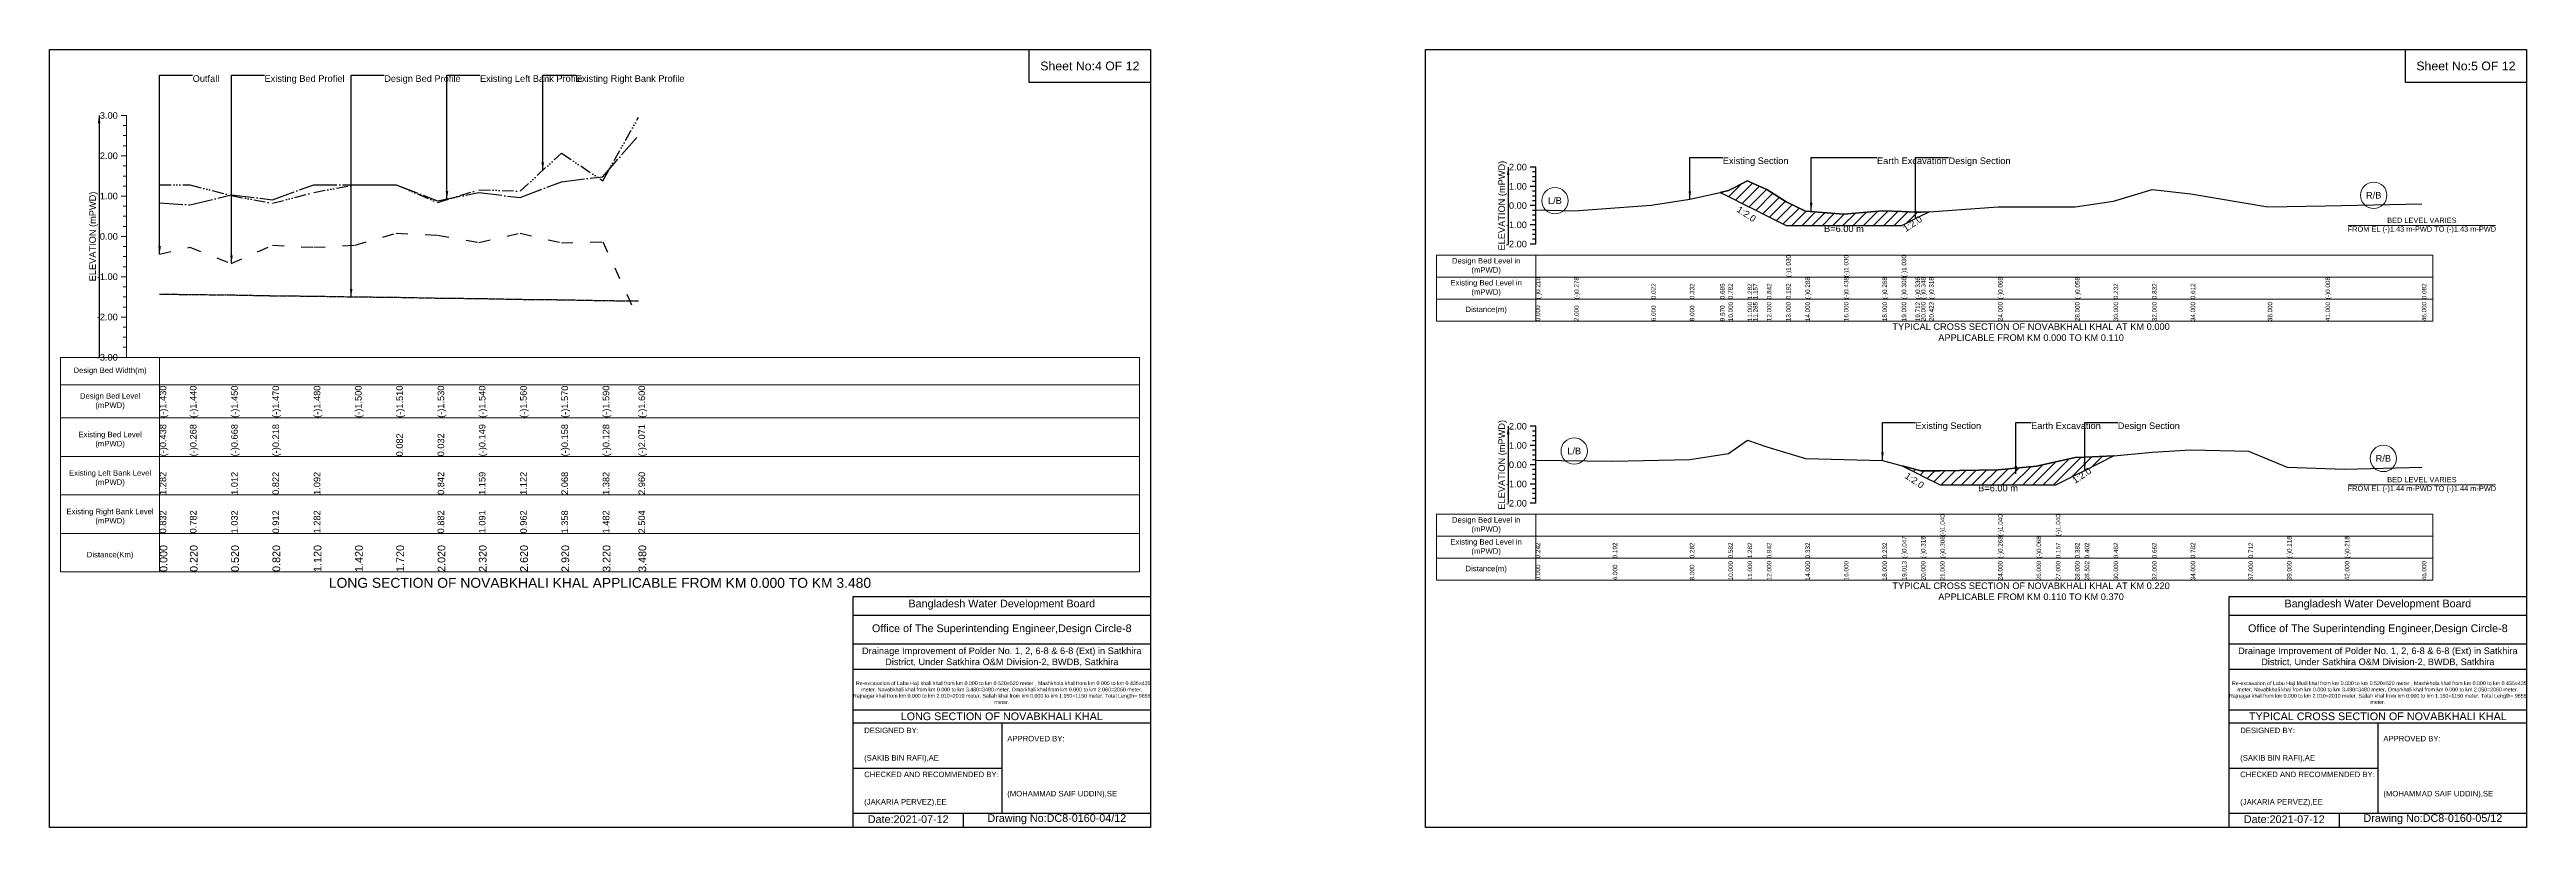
# Model space of a CAD drawing. Header units: inches. Extents: x 91000 to 648000, y -5656 to 141.
# Drawn here: x 280000 to 298000, y -5656 to 0 of the extents above; entities that cross this region are included whole.
import ezdxf

# ---------------------------------------------------------------- set-up
doc = ezdxf.new("R2010")
doc.units = ezdxf.units.IN
doc.header["$LTSCALE"] = 7
doc.header["$MEASUREMENT"] = 0
for name, pattern in [('ACAD_ISO03W100', [30, 12, -18]), ('ACAD_ISO04W100', [30, 24, -3, 0, -3]), ('ACAD_ISO14W100', [24, 12, -3, 0, -3, 0, -3, 0, -3]), ('CENTER', [2, 1.25, -0.25, 0.25, -0.25])]:
    doc.linetypes.add(name, pattern=pattern)
for name, color, linetype, lineweight in [('Cross section Data Border', 7, 'Continuous', 9), ('Cross Section Labels', 7, 'Continuous', 9), ('Design Bed Level Long Section', 7, 'CENTER', 25), ('Existing Bed Level for Long Section', 7, 'ACAD_ISO03W100', 25), ('Existing Left Bank of Long section', 7, 'ACAD_ISO04W100', 25), ('Existing Right Bank of Long Section', 7, 'ACAD_ISO14W100', 25), ('Existing_Bed_Level for Xsection', 7, 'Continuous', 25), ('Long Section Border', 7, 'Continuous', 9), ('Long Section Labels', 7, 'Continuous', 9), ('Vscale for Long Section', 7, 'Continuous', 9)]:
    doc.layers.add(name, color=color, linetype=linetype, lineweight=lineweight)
doc.styles.get("Standard").update_dxf_attribs({"font": 'arial.ttf'})
doc.dimstyles.get("Standard").update_dxf_attribs({"dimtxt": 0.18, "dimasz": 0.18, "dimexe": 0.18, "dimexo": 0.0625, "dimgap": 0.09, "dimtad": 0, "dimtih": 1, "dimtoh": 1, "dimdec": 4, "dimzin": 0, "dimdsep": 46, "dimtxsty": 'Standard', "dimcen": 0.09, "dimadec": 0, "dimazin": 0, "dimtfac": 1, "dimtdec": 4, "dimtofl": 0, "dimtmove": 0, "dimatfit": 3, "dimfxl": 1, "dimtolj": 1, "dimtzin": 0, "dimarcsym": 0})

msp = doc.modelspace()

# ---------------------------------------------------------------- hatches: boundary and pattern name
at = {"layer": 'Existing_Bed_Level for Xsection'}
h = msp.add_hatch(dxfattribs=at)
h.set_pattern_fill('ANSI31', color=256, scale=420, style=0)
h.paths.add_polyline_path([(292140, -1039), (292200, -1069), (292340, -1139), (292380, -1159), (292480, -1209), (292620, -1279), (292760, -1279), (293040, -1279), (293320, -1279), (293460, -1279), (293560, -1229), (293600, -1209), (293659, -1179), (293600, -1183), (293560, -1182), (293460, -1178), (293320, -1172), (293040, -1196), (292760, -1175), (292620, -1108), (292480, -1017), (292380, -973), (292340, -955), (292200, -1025)])
h = msp.add_hatch(dxfattribs=at)
h.set_pattern_fill('ANSI31', color=256, scale=420, style=0)
h.paths.add_polyline_path([(293462, -3026), (293600, -3095), (293601, -3096), (293740, -3165), (294160, -3165), (294440, -3165), (294580, -3165), (294720, -3095), (294790, -3060), (295000, -2955), (295001, -2955), (295000, -2955), (294790, -2963), (294720, -2966), (294580, -2998), (294440, -3029), (294160, -3057), (293740, -3062), (293601, -3064), (293600, -3064)])

# ---------------------------------------------------------------- linework, layer by layer
for points in [[(280000, 0), (288000, 0), (288000, -5656), (280000, -5656)], [(287120, 0), (288000, 0), (288000, -240), (287120, -240)], [(290000, 0), (298000, 0), (298000, -5656), (290000, -5656)], [(297120, 0), (298000, 0), (298000, -240), (297120, -240)]]:
    msp.add_lwpolyline(points, close=True)
for points in [[(285840, -5656), (285840, -3976), (288000, -3976)], [(285840, -4112), (288000, -4112)], [(295840, -5656), (295840, -3976), (298000, -3976)], [(295840, -4112), (298000, -4112)], [(285840, -4320), (288000, -4320)], [(295840, -4320), (298000, -4320)], [(285840, -4504), (288000, -4504)], [(295840, -4504), (298000, -4504)], [(285840, -4800), (288000, -4800)], [(295840, -4800), (298000, -4800)], [(285840, -4896), (288000, -4896)], [(286920, -4896), (286920, -5552)], [(295840, -4896), (298000, -4896)], [(296920, -4896), (296920, -5552)], [(285840, -5224), (286920, -5224)], [(295840, -5224), (296920, -5224)], [(285840, -5552), (288000, -5552)], [(286640, -5552), (286640, -5656)], [(295840, -5552), (298000, -5552)], [(296640, -5552), (296640, -5656)]]:
    msp.add_lwpolyline(points)
at = {"layer": 'Cross section Data Border'}
for points in [[(290080, -1495), (297320, -1495), (297320, -1975), (290080, -1975)], [(290080, -3379), (297320, -3379), (297320, -3859), (290080, -3859)]]:
    msp.add_lwpolyline(points, close=True, dxfattribs=at)
for points in [[(290800, -1495), (290800, -1975)], [(290080, -1655), (297320, -1655)], [(290080, -1815), (297320, -1815)], [(290800, -3379), (290800, -3859)], [(290080, -3539), (297320, -3539)], [(290080, -3699), (297320, -3699)]]:
    msp.add_lwpolyline(points, dxfattribs=at)
at = {"layer": 'Cross Section Labels'}
for points in [[(296704, -1279), (297776, -1279)], [(296704, -3165), (297776, -3165)]]:
    msp.add_lwpolyline(points, dxfattribs=at)
for centre in [(290940, -1099), (296890, -1060), (291080, -2919), (296960, -2973)]:
    msp.add_circle(centre, 96, dxfattribs=at)
at = {"layer": 'Design Bed Level Long Section'}
msp.add_lwpolyline([(280800, -1778), (281020, -1781), (281320, -1784), (281620, -1790), (281920, -1793), (282220, -1798), (282520, -1801), (282820, -1807), (283120, -1810), (283420, -1816), (283720, -1819), (284020, -1825), (284280, -1828)], dxfattribs=at)
at = {"layer": 'Existing Bed Level for Long Section'}
msp.add_lwpolyline([(280800, -1487), (281020, -1438), (281320, -1555), (281620, -1423), (281920, -1438), (282220, -1423), (282520, -1335), (282820, -1350), (283120, -1403), (283420, -1335), (283720, -1405), (284020, -1397), (284280, -1966)], dxfattribs=at)
at = {"layer": 'Existing Left Bank of Long section'}
msp.add_lwpolyline([(280800, -1115), (281020, -1130), (281320, -1057), (281620, -1092), (281920, -983), (282220, -983), (282520, -983), (282820, -1101), (283120, -1039), (283420, -1077), (283720, -961), (284020, -925), (284280, -625)], dxfattribs=at)
at = {"layer": 'Existing Right Bank of Long Section'}
msp.add_lwpolyline([(280800, -983), (281020, -983), (281320, -1062), (281620, -1118), (281920, -1039), (282220, -983), (282520, -983), (282820, -1112), (283120, -1019), (283420, -1030), (283720, -753), (284020, -954), (284280, -492)], dxfattribs=at)
at = {"layer": 'Existing_Bed_Level for Xsection'}
for points in [[(290800, -855), (290760, -855)], [(290800, -890), (290776, -890)], [(290800, -1415), (290800, -1275), (290800, -1135), (290800, -995), (290800, -855)], [(290800, -995), (290760, -995)], [(290800, -925), (290776, -925)], [(290800, -960), (290776, -960)], [(290800, -1030), (290776, -1030)], [(290800, -1065), (290776, -1065)], [(290800, -1165), (291080, -1174), (291640, -1132), (291920, -1088), (292140, -1039), (292200, -1025), (292340, -955), (292380, -973), (292480, -1017), (292620, -1108), (292620, -1108), (292760, -1175), (293040, -1196), (293040, -1196), (293320, -1172), (293460, -1178), (293460, -1178), (293560, -1182), (293600, -1183), (293659, -1179), (294160, -1144), (294720, -1143), (295000, -1102), (295280, -1018), (295560, -1049), (296120, -1144), (296540, -1136), (297240, -1123)], [(290800, -1135), (290760, -1135)], [(290800, -1100), (290776, -1100)], [(290800, -1170), (290776, -1170)], [(290800, -1205), (290776, -1205)], [(290800, -1240), (290776, -1240)], [(290800, -1275), (290760, -1275)], [(290800, -1415), (290760, -1415)], [(290800, -1310), (290776, -1310)], [(290800, -1345), (290776, -1345)], [(290800, -1380), (290776, -1380)], [(290800, -2739), (290760, -2739)], [(290800, -2879), (290760, -2879)], [(290800, -2774), (290776, -2774)], [(290800, -2809), (290776, -2809)], [(290800, -2844), (290776, -2844)], [(290800, -3299), (290800, -3159), (290800, -3019), (290800, -2879), (290800, -2739)], [(290800, -2986), (291360, -2993), (291920, -2980), (292200, -2938), (292340, -2840), (292480, -2888), (292760, -2973), (293040, -2980), (293320, -2987), (293462, -3026), (293600, -3064), (293601, -3064), (293740, -3062), (293740, -3062), (294160, -3057), (294160, -3057), (294440, -3029), (294580, -2998), (294580, -2998), (294720, -2966), (294790, -2963), (295000, -2955), (295001, -2955), (295280, -2927), (295560, -2910), (295980, -2920), (296260, -3036), (296680, -3050), (297240, -3036)], [(290800, -3019), (290760, -3019)], [(290800, -2914), (290776, -2914)], [(290800, -2949), (290776, -2949)], [(290800, -2984), (290776, -2984)], [(290800, -3054), (290776, -3054)], [(290800, -3159), (290760, -3159)], [(290800, -3089), (290776, -3089)], [(290800, -3124), (290776, -3124)], [(290800, -3194), (290776, -3194)], [(290800, -3229), (290776, -3229)], [(290800, -3299), (290760, -3299)], [(290800, -3264), (290776, -3264)]]:
    msp.add_lwpolyline(points, dxfattribs=at)
for points in [[(292140, -1039), (292140, -1039), (292200, -1069), (292340, -1139), (292380, -1159), (292480, -1209), (292620, -1279), (292620, -1279), (292760, -1279), (293040, -1279), (293040, -1279), (293320, -1279), (293460, -1279), (293460, -1279), (293560, -1229), (293600, -1209), (293659, -1179), (293600, -1183), (293560, -1182), (293460, -1178), (293460, -1178), (293320, -1172), (293040, -1196), (293040, -1196), (292760, -1175), (292620, -1108), (292620, -1108), (292480, -1017), (292380, -973), (292340, -955), (292200, -1025), (292140, -1039)], [(293462, -3026), (293600, -3095), (293601, -3096), (293740, -3165), (293740, -3165), (294160, -3165), (294160, -3165), (294440, -3165), (294580, -3165), (294580, -3165), (294720, -3095), (294790, -3060), (295000, -2955), (295001, -2955), (295001, -2955), (295001, -2955), (295000, -2955), (294790, -2963), (294720, -2966), (294580, -2998), (294580, -2998), (294440, -3029), (294160, -3057), (294160, -3057), (293740, -3062), (293740, -3062), (293601, -3064), (293600, -3064)]]:
    msp.add_lwpolyline(points, close=True, dxfattribs=at)
at = {"layer": 'Long Section Border'}
msp.add_lwpolyline([(280080, -2238), (287920, -2238), (287920, -3798), (280080, -3798)], close=True, dxfattribs=at)
for points in [[(280800, -2238), (280800, -3798)], [(280080, -2438), (287920, -2438)], [(280080, -2678), (287920, -2678)], [(280080, -2958), (287920, -2958)], [(280080, -3238), (287920, -3238)], [(280080, -3518), (287920, -3518)]]:
    msp.add_lwpolyline(points, dxfattribs=at)
at = {"layer": 'Vscale for Long Section'}
for points in [[(280560, -480), (280520, -480)], [(280560, -2238), (280560, -1945), (280560, -1652), (280560, -1359), (280560, -1066), (280560, -773), (280560, -480)], [(280560, -553), (280536, -553)], [(280560, -626), (280536, -626)], [(280560, -700), (280536, -700)], [(280560, -773), (280520, -773)], [(280560, -846), (280536, -846)], [(280560, -1066), (280520, -1066)], [(280560, -920), (280536, -920)], [(280560, -993), (280536, -993)], [(280560, -1139), (280536, -1139)], [(280560, -1212), (280536, -1212)], [(280560, -1359), (280520, -1359)], [(280560, -1286), (280536, -1286)], [(280560, -1432), (280536, -1432)], [(280560, -1506), (280536, -1506)], [(280560, -1579), (280536, -1579)], [(280560, -1652), (280520, -1652)], [(280560, -1725), (280536, -1725)], [(280560, -1798), (280536, -1798)], [(280560, -1945), (280520, -1945)], [(280560, -1872), (280536, -1872)], [(280560, -2018), (280536, -2018)], [(280560, -2092), (280536, -2092)], [(280560, -2238), (280520, -2238)], [(280560, -2165), (280536, -2165)]]:
    msp.add_lwpolyline(points, dxfattribs=at)

# ---------------------------------------------------------------- texts
at = {"attachment_point": 5}
for s, insert, char_height in [('Sheet No:4 OF 12', (287560, -120), 64), ('Sheet No:5 OF 12', (297560, -120), 64), ('Bangladesh Water Development Board', (286920, -4036), 56), ('Bangladesh Water Development Board', (296920, -4036), 56), ('Office of The Superintending Engineer,Design Circle-8', (286920, -4216), 56), ('Office of The Superintending Engineer,Design Circle-8', (296920, -4216), 56)]:
    msp.add_mtext(s, dxfattribs=dict(at, insert=insert, char_height=char_height))
for s, insert, char_height, width, attachment_point in [('Drainage Improvement of Polder No. 1, 2, 6-8 & 6-8 (Ext) in Satkhira District, Under Satkhira O&M Division-2, BWDB, Satkhira', (286920, -4416), 48, 2240, 5), ('Drainage Improvement of Polder No. 1, 2, 6-8 & 6-8 (Ext) in Satkhira District, Under Satkhira O&M Division-2, BWDB, Satkhira', (296920, -4416), 48, 2240, 5), ('  Re-excavation of Labu Haji khali khal from km 0.000 to km 0.520=520 meter , Mashkhola khal from km 0.000 to km 0.435=435 meter, Novabkhali khal from km 0.000 to km 3.480=3480 meter, Omarkhali khal from km 0.000 to km 2.060=2060 meter, Rajnagar khal from km 0.000 to km 2.010=2010 meter, Sallah khal from km 0.000 to km 1.150=1150 meter, Total Length= 9655 meter. ', (286920, -4676), 27.415, 2160, 5), ('  Re-excavation of Labu Haji khali khal from km 0.000 to km 0.520=520 meter , Mashkhola khal from km 0.000 to km 0.435=435 meter, Novabkhali khal from km 0.000 to km 3.480=3480 meter, Omarkhali khal from km 0.000 to km 2.060=2060 meter, Rajnagar khal from km 0.000 to km 2.010=2010 meter, Sallah khal from km 0.000 to km 1.150=1150 meter, Total Length= 9655 meter. ', (296920, -4676), 27.415, 2160, 5), ('LONG SECTION OF NOVABKHALI KHAL', (286920, -4848), 56, 2240, 5), ('TYPICAL CROSS SECTION OF NOVABKHALI KHAL', (296920, -4848), 56, 2240, 5), ('DESIGNED BY:^J^J^J(SAKIB BIN RAFI),AE', (285920, -5056), 40, 1120, 4), ('APPROVED BY:^J^J^J^J^J^J(MOHAMMAD SAIF UDDIN),SE', (286960, -5216), 40, 1120, 4), ('DESIGNED BY:^J^J^J(SAKIB BIN RAFI),AE', (295920, -5056), 40, 1120, 4), ('APPROVED BY:^J^J^J^J^J^J(MOHAMMAD SAIF UDDIN),SE', (296960, -5216), 40, 1120, 4), ('CHECKED AND RECOMMENDED BY:^J^J^J(JAKARIA PERVEZ),EE', (285920, -5376), 40, 1120, 4), ('CHECKED AND RECOMMENDED BY:^J^J^J(JAKARIA PERVEZ),EE', (295920, -5376), 40, 1120, 4), ('Date:2021-07-12', (286240, -5596), 56, 1120, 5), ('Drawing No:DC8-0160-04/12', (287320, -5596), 56, 1760, 5), ('Date:2021-07-12', (296240, -5596), 56, 1120, 5), ('Drawing No:DC8-0160-05/12', (297320, -5596), 56, 1760, 5)]:
    msp.add_mtext(s, dxfattribs=dict(insert=insert, char_height=char_height, width=width, attachment_point=attachment_point))
at = {"layer": 'Cross section Data Border', "char_height": 40, "width": 640, "attachment_point": 5}
for s, insert in [('Design Bed Level in (mPWD)', (290440, -1575)), ('Existing Bed Level in (mPWD)', (290440, -1735)), ('Distance(m)', (290440, -1895)), ('Design Bed Level in (mPWD)', (290440, -3459)), ('Existing Bed Level in (mPWD)', (290440, -3619)), ('Distance(m)', (290440, -3779))]:
    msp.add_mtext(s, dxfattribs=dict(at, insert=insert))
at = {"layer": 'Cross Section Labels'}
for s, insert, char_height, attachment_point in [('Existing Section', (292160, -785), 48, 1), ('Earth Excavation', (293280, -785), 48, 1), ('Design Section', (293800, -785), 48, 1), ('L/B', (290940, -1099), 48, 5), ('R/B', (296890, -1060), 48, 5), ('BED LEVEL VARIES ^JFROM EL (-)1.43 m-PWD TO (-)1.43 m-PWD', (297240, -1279), 38.4, 5), ('B=6.00 m', (293040, -1279), 48, 2), ('TYPICAL CROSS SECTION OF NOVABKHALI KHAL AT KM 0.000^JAPPLICABLE FROM KM 0.000 TO KM 0.110', (294400, -2055), 48, 5), ('Existing Section', (293560, -2711), 48, 1), ('Earth Excavation', (294400, -2711), 48, 1), ('Design Section', (295030, -2711), 48, 1), ('L/B', (291080, -2919), 48, 5), ('R/B', (296960, -2973), 48, 5), ('B=6.00 m', (294160, -3165), 48, 2), ('BED LEVEL VARIES ^JFROM EL (-)1.44 m-PWD TO (-)1.44 m-PWD', (297240, -3165), 38.4, 5), ('TYPICAL CROSS SECTION OF NOVABKHALI KHAL AT KM 0.220^JAPPLICABLE FROM KM 0.110 TO KM 0.370', (294400, -3939), 48, 5)]:
    msp.add_mtext(s, dxfattribs=dict(at, insert=insert, char_height=char_height, attachment_point=attachment_point))
at = {"layer": 'Cross Section Labels', "char_height": 48, "attachment_point": 2}
for insert, rotation in [((292345, -1176), 326.3099), ((293525, -1247), 33.6901), ((294755, -3077), 33.6901), ((293566, -3113), 326.3099)]:
    msp.add_mtext('1:2.0', dxfattribs=dict(at, insert=insert, rotation=rotation))
at = {"layer": 'Existing_Bed_Level for Xsection', "rotation": 90}
for s, insert, char_height, attachment_point in [('ELEVATION (mPWD)', (290560, -1135), 48, 5), ('(-)1.030', (292620, -1655), 32.8, 1), ('(-)1.030', (293040, -1655), 32.8, 1), ('(-)1.030', (293460, -1655), 32.8, 1), ('(-)0.218', (290800, -1815), 32.8, 1), ('(-)0.278', (291080, -1815), 32.8, 1), ('0.022', (291640, -1815), 32.8, 1), ('0.332', (291920, -1815), 32.8, 1), ('0.685', (292140, -1815), 32.8, 1), ('0.782', (292200, -1815), 32.8, 1), ('1.282', (292340, -1815), 32.8, 1), ('1.157', (292380, -1815), 32.8, 1), ('0.842', (292480, -1815), 32.8, 1), ('0.192', (292620, -1815), 32.8, 1), ('(-)0.288', (292760, -1815), 32.8, 1), ('(-)0.438', (293040, -1815), 32.8, 1), ('(-)0.268', (293320, -1815), 32.8, 1), ('(-)0.308', (293460, -1815), 32.8, 1), ('(-)0.336', (293560, -1815), 32.8, 1), ('(-)0.348', (293600, -1815), 32.8, 1), ('(-)0.318', (293659, -1815), 32.8, 1), ('(-)0.068', (294160, -1815), 32.8, 1), ('(-)0.058', (294720, -1815), 32.8, 1), ('0.232', (295000, -1815), 32.8, 1), ('0.832', (295280, -1815), 32.8, 1), ('0.612', (295560, -1815), 32.8, 1), ('(-)0.008', (296540, -1815), 32.8, 1), ('0.082', (297240, -1815), 32.8, 1), ('0.000', (290800, -1975), 32.8, 1), ('2.000', (291080, -1975), 32.8, 1), ('6.000', (291640, -1975), 32.8, 1), ('8.000', (291920, -1975), 32.8, 1), ('9.570', (292140, -1975), 32.8, 1), ('10.000', (292200, -1975), 32.8, 1), ('11.000', (292340, -1975), 32.8, 1), ('11.285', (292380, -1975), 32.8, 1), ('12.000', (292480, -1975), 32.8, 1), ('13.000', (292620, -1975), 32.8, 1), ('14.000', (292760, -1975), 32.8, 1), ('16.000', (293040, -1975), 32.8, 1), ('18.000', (293320, -1975), 32.8, 1), ('19.000', (293460, -1975), 32.8, 1), ('19.712', (293560, -1975), 32.8, 1), ('20.000', (293600, -1975), 32.8, 1), ('20.423', (293659, -1975), 32.8, 1), ('24.000', (294160, -1975), 32.8, 1), ('28.000', (294720, -1975), 32.8, 1), ('30.000', (295000, -1975), 32.8, 1), ('32.000', (295280, -1975), 32.8, 1), ('34.000', (295560, -1975), 32.8, 1), ('38.000', (296120, -1975), 32.8, 1), ('41.000', (296540, -1975), 32.8, 1), ('46.000', (297240, -1975), 32.8, 1), ('ELEVATION (mPWD)', (290560, -3019), 48, 5), ('(-)1.040', (293740, -3539), 32.8, 1), ('(-)1.040', (294160, -3539), 32.8, 1), ('(-)1.040', (294580, -3539), 32.8, 1), ('0.242', (290800, -3699), 32.8, 1), ('0.192', (291360, -3699), 32.8, 1), ('0.282', (291920, -3699), 32.8, 1), ('0.582', (292200, -3699), 32.8, 1), ('1.282', (292340, -3699), 32.8, 1), ('0.942', (292480, -3699), 32.8, 1), ('0.332', (292760, -3699), 32.8, 1), ('0.232', (293320, -3699), 32.8, 1), ('(-)0.047', (293462, -3699), 32.8, 1), ('(-)0.318', (293600, -3699), 32.8, 1), ('(-)0.306', (293740, -3699), 32.8, 1), ('(-)0.268', (294160, -3699), 32.8, 1), ('(-)0.068', (294440, -3699), 32.8, 1), ('0.157', (294580, -3699), 32.8, 1), ('0.382', (294720, -3699), 32.8, 1), ('0.402', (294790, -3699), 32.8, 1), ('0.462', (295000, -3699), 32.8, 1), ('0.662', (295280, -3699), 32.8, 1), ('0.782', (295560, -3699), 32.8, 1), ('0.712', (295980, -3699), 32.8, 1), ('(-)0.118', (296260, -3699), 32.8, 1), ('(-)0.218', (296680, -3699), 32.8, 1), ('0.000', (290800, -3859), 32.8, 1), ('4.000', (291360, -3859), 32.8, 1), ('8.000', (291920, -3859), 32.8, 1), ('10.000', (292200, -3859), 32.8, 1), ('11.000', (292340, -3859), 32.8, 1), ('12.000', (292480, -3859), 32.8, 1), ('14.000', (292760, -3859), 32.8, 1), ('16.000', (293040, -3859), 32.8, 1), ('18.000', (293320, -3859), 32.8, 1), ('19.013', (293462, -3859), 32.8, 1), ('20.000', (293600, -3859), 32.8, 1), ('21.000', (293740, -3859), 32.8, 1), ('24.000', (294160, -3859), 32.8, 1), ('26.000', (294440, -3859), 32.8, 1), ('27.000', (294580, -3859), 32.8, 1), ('28.000', (294720, -3859), 32.8, 1), ('28.502', (294790, -3859), 32.8, 1), ('30.000', (295000, -3859), 32.8, 1), ('32.000', (295280, -3859), 32.8, 1), ('34.000', (295560, -3859), 32.8, 1), ('37.000', (295980, -3859), 32.8, 1), ('39.000', (296260, -3859), 32.8, 1), ('42.000', (296680, -3859), 32.8, 1), ('46.000', (297240, -3859), 32.8, 1)]:
    msp.add_mtext(s, dxfattribs=dict(at, insert=insert, char_height=char_height, attachment_point=attachment_point))
at = {"layer": 'Existing_Bed_Level for Xsection', "char_height": 48, "attachment_point": 6}
for s, insert in [('2.00', (290736, -855)), ('1.00', (290736, -995)), ('-1.00', (290736, -1275)), ('0.00', (290736, -1135)), ('-2.00', (290736, -1415)), ('2.00', (290736, -2739)), ('1.00', (290736, -2879)), ('0.00', (290736, -3019)), ('-1.00', (290736, -3159)), ('-2.00', (290736, -3299))]:
    msp.add_mtext(s, dxfattribs=dict(at, insert=insert))
at = {"layer": 'Long Section Border', "attachment_point": 5}
for s, insert, char_height in [('Design Bed Width(m)', (280440, -2338), 40), ('Design Bed Level^J(mPWD)', (280440, -2558), 40), ('Existing Bed Level^J(mPWD)', (280440, -2838), 40), ('Existing Left Bank Level^J(mPWD)', (280440, -3118), 40), ('Existing Right Bank Level^J(mPWD)', (280440, -3398), 40), ('Distance(Km)', (280440, -3678), 40), ('LONG SECTION OF NOVABKHALI KHAL APPLICABLE FROM KM 0.000 TO KM 3.480', (284000, -3878), 72)]:
    msp.add_mtext(s, dxfattribs=dict(at, insert=insert, char_height=char_height))
at = {"layer": 'Long Section Labels', "char_height": 48, "attachment_point": 1}
for s, insert in [('Outfall', (281040, -187)), ('Existing Bed Profiel', (281562, -187)), ('Design Bed Profile', (282432, -187)), ('Existing Left Bank Profile', (283128, -187)), ('Existing Right Bank Profile', (283824, -187))]:
    msp.add_mtext(s, dxfattribs=dict(at, insert=insert))
at = {"layer": 'Vscale for Long Section', "char_height": 48, "attachment_point": 6}
for s, insert in [('3.00', (280496, -480)), ('2.00', (280496, -773)), ('1.00', (280496, -1066)), ('0.00', (280496, -1359)), ('-1.00', (280496, -1652)), ('-2.00', (280496, -1945)), ('-3.00', (280496, -2238))]:
    msp.add_mtext(s, dxfattribs=dict(at, insert=insert))
at = {"layer": 'Vscale for Long Section', "rotation": 90}
for s, insert, char_height, attachment_point in [('ELEVATION (mPWD)', (280320, -1359), 48, 5), ('(-)1.430', (280800, -2678), 48, 1), ('(-)1.440', (281020, -2678), 48, 1), ('(-)1.450', (281320, -2678), 48, 1), ('(-)1.470', (281620, -2678), 48, 1), ('(-)1.480', (281920, -2678), 48, 1), ('(-)1.500', (282220, -2678), 48, 1), ('(-)1.510', (282520, -2678), 48, 1), ('(-)1.530', (282820, -2678), 48, 1), ('(-)1.540', (283120, -2678), 48, 1), ('(-)1.560', (283420, -2678), 48, 1), ('(-)1.570', (283720, -2678), 48, 1), ('(-)1.590', (284020, -2678), 48, 1), ('(-)1.600', (284280, -2678), 48, 1), ('(-)0.438', (280800, -2958), 48, 1), ('(-)0.268', (281020, -2958), 48, 1), ('(-)0.268', (281020, -2958), 48, 1), ('(-)0.668', (281320, -2958), 48, 1), ('(-)0.218', (281620, -2958), 48, 1), ('(-)0.218', (281620, -2958), 48, 1), ('0.082', (282520, -2958), 48, 1), ('0.082', (282520, -2958), 48, 1), ('0.032', (282820, -2958), 48, 1), ('(-)0.149', (283120, -2958), 48, 1), ('(-)0.158', (283720, -2958), 48, 1), ('(-)0.128', (284020, -2958), 48, 1), ('(-)2.071', (284280, -2958), 48, 1), ('1.282', (280800, -3238), 48, 1), ('1.282', (280800, -3238), 48, 1), ('1.282', (280800, -3238), 48, 1), ('1.282', (280800, -3238), 48, 1), ('1.012', (281320, -3238), 48, 1), ('0.822', (281620, -3238), 48, 1), ('1.092', (281920, -3238), 48, 1), ('0.842', (282820, -3238), 48, 1), ('1.159', (283120, -3238), 48, 1), ('1.122', (283420, -3238), 48, 1), ('2.068', (283720, -3238), 48, 1), ('1.382', (284020, -3238), 48, 1), ('2.960', (284280, -3238), 48, 1), ('0.832', (280800, -3518), 48, 1), ('0.782', (281020, -3518), 48, 1), ('1.032', (281320, -3518), 48, 1), ('0.912', (281620, -3518), 48, 1), ('1.282', (281920, -3518), 48, 1), ('1.282', (281920, -3518), 48, 1), ('1.282', (281920, -3518), 48, 1), ('0.882', (282820, -3518), 48, 1), ('1.091', (283120, -3518), 48, 1), ('0.962', (283420, -3518), 48, 1), ('1.358', (283720, -3518), 48, 1), ('1.482', (284020, -3518), 48, 1), ('2.504', (284280, -3518), 48, 1), ('0.000', (280800, -3798), 56, 1), ('0.220', (281020, -3798), 56, 1), ('0.520', (281320, -3798), 56, 1), ('0.820', (281620, -3798), 56, 1), ('1.120', (281920, -3798), 56, 1), ('1.420', (282220, -3798), 56, 1), ('1.720', (282520, -3798), 56, 1), ('2.020', (282820, -3798), 56, 1), ('2.320', (283120, -3798), 56, 1), ('2.620', (283420, -3798), 56, 1), ('2.920', (283720, -3798), 56, 1), ('3.220', (284020, -3798), 56, 1), ('3.480', (284280, -3798), 56, 1)]:
    msp.add_mtext(s, dxfattribs=dict(at, insert=insert, char_height=char_height, attachment_point=attachment_point))

# ---------------------------------------------------------------- leaders
at = {"layer": 'Cross Section Labels', "annotation_type": 0, "has_hookline": 1, "hookline_direction": 0}
for points, text_width in [([(291920, -1088), (291920, -785), (292160, -785)], 467), ([(292802, -1172), (292802, -785), (293280, -785)], 497), ([(293560, -1229), (293560, -785), (293800, -785)], 441), ([(293320, -2987), (293320, -2711), (293560, -2711)], 467), ([(294289, -3085), (294289, -2711), (294400, -2711)], 497), ([(294790, -3060), (294790, -2711), (295030, -2711)], 441)]:
    msp.add_leader(points, dimstyle='Standard', override={"dimasz": 57.6}, dxfattribs=dict(at, text_width=text_width))
at = {"layer": 'Existing_Bed_Level for Xsection'}
for points in [[(290600, -855), (290600, -1415)], [(290600, -2739), (290600, -3299)]]:
    msp.add_leader(points, dimstyle='Standard', override={"dimasz": 57.6}, dxfattribs=at)
at = {"layer": 'Long Section Labels', "annotation_type": 0, "has_hookline": 1, "hookline_direction": 0}
for points, text_width in [([(280800, -1487), (280800, -187), (281040, -187)], 186), ([(281322, -1554), (281322, -187), (281562, -187)], 571), ([(282192, -1798), (282192, -187), (282432, -187)], 547), ([(282888, -1087), (282888, -187), (283128, -187)], 737), ([(283584, -879), (283584, -187), (283824, -187)], 782)]:
    msp.add_leader(points, dimstyle='Standard', override={"dimasz": 57.6}, dxfattribs=dict(at, text_width=text_width))
at = {"layer": 'Vscale for Long Section'}
msp.add_leader([(280360, -480), (280360, -2238)], dimstyle='Standard', override={"dimasz": 57.6}, dxfattribs=at)

doc.saveas('drawing.dxf')
